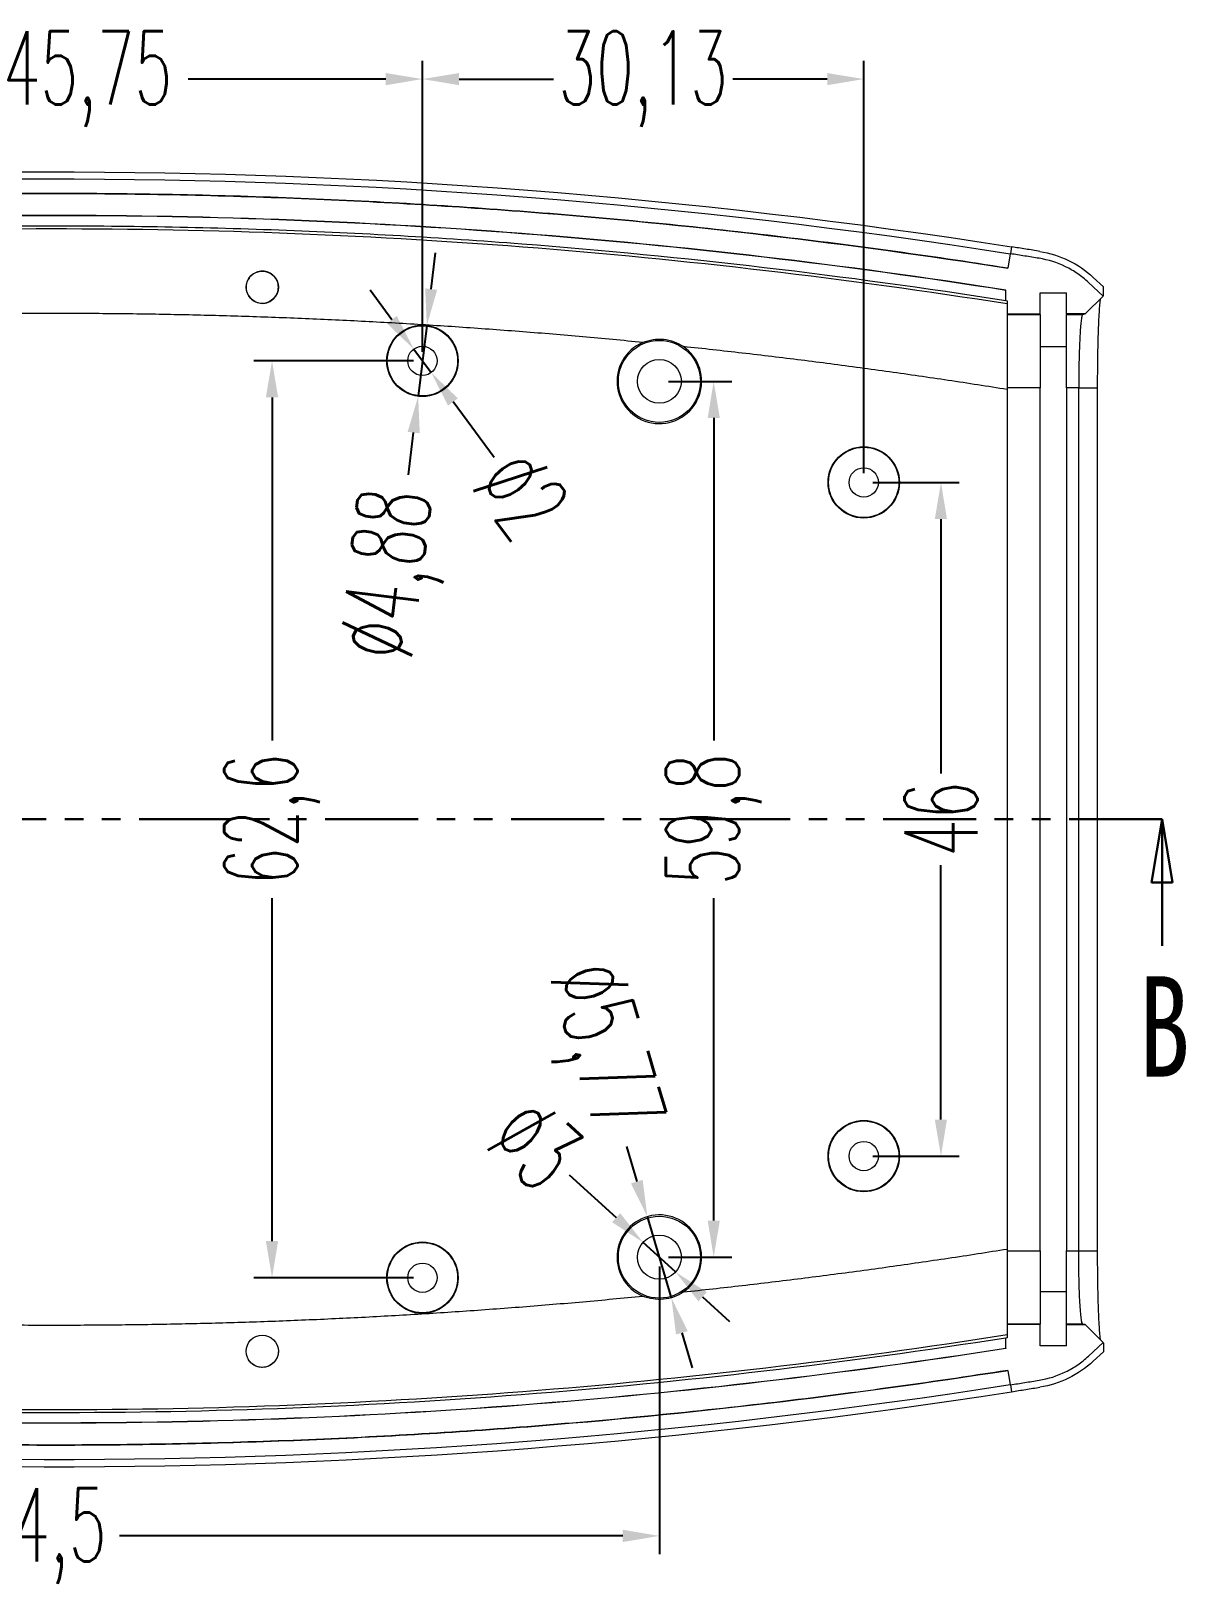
# Model space of a CAD drawing. Header units: inches. Extents: x 1568 to 2997, y 532 to 848.
# Drawn here: x 1730.4 to 1809.2, y 680.3 to 786.3 of the extents above; entities that cross this region are included whole.
import ezdxf

# ---------------------------------------------------------------- set-up
doc = ezdxf.new("R2010")
doc.units = ezdxf.units.IN
doc.linetypes.add('PHANTOM', pattern=[12.7, 6.35, -1.27, 1.27, -1.27, 1.27, -1.27])
doc.styles.add('SLDTEXTSTYLE0', font='TXT', dxfattribs={"width": 0.75})
doc.styles.add('SLDTEXTSTYLE2', font='TXT', dxfattribs={"width": 0.6, "bigfont": 'bigfont'})
doc.dimstyles.new('5', dxfattribs={"dimtxt": 5, "dimasz": 2.5, "dimexe": 1.25, "dimexo": 0.625, "dimtad": 0, "dimzin": 12, "dimtxsty": 'SLDTEXTSTYLE2', "dimcen": 2.5, "dimclrd": 3, "dimclre": 3, "dimclrt": 256, "dimadec": 0, "dimazin": 0, "dimtfac": 1, "dimtmove": 0, "dimatfit": 3, "dimfxl": 1, "dimarcsym": 0})

# ---------------------------------------------------------------- blocks, each defined once
blk = doc.blocks.new('_CLOSED')
at = {"color": 0, "linetype": 'ByBlock', "lineweight": -2}
for p, q in [((-1, 0.166667), (0, 0)), ((-1, 0.166667), (-1, -0.166667)), ((0, 0), (-1, -0.166667)), ((0, 0), (-1, 0))]:
    blk.add_line(p, q, dxfattribs=at)
blk = doc.blocks.new('*D145')
at = {"color": 3, "lineweight": -2}
for p, q in [((1688.79, 701.99), (1688.79, 682.34)), ((1773.29, 701.99), (1773.29, 682.34)), ((1691.29, 683.59), (1725.67, 683.59)), ((1770.79, 683.59), (1736.42, 683.59))]:
    blk.add_line(p, q, dxfattribs=at)
at = {"color": 3}
for points in [[(1691.29, 684.01), (1691.29, 683.17), (1688.79, 683.59)], [(1770.79, 684.01), (1770.79, 683.17), (1773.29, 683.59)]]:
    blk.add_solid(points, dxfattribs=at)
at = {"layer": 'Defpoints', "color": 0}
for p in [(1688.79, 702.62), (1773.29, 702.62), (1773.29, 683.59)]:
    blk.add_point(p, dxfattribs=at)
at = {"insert": (1731.04, 683.59), "char_height": 5, "attachment_point": 5, "style": 'SLDTEXTSTYLE2'}
blk.add_mtext('84,5', dxfattribs=at)
blk = doc.blocks.new('*D147')
at = {"color": 3, "lineweight": -2}
for p, q in [((1711.36, 764.44), (1711.36, 784.31)), ((1757.11, 764.44), (1757.11, 784.31)), ((1713.86, 783.06), (1727.36, 783.06)), ((1754.61, 783.06), (1741.11, 783.06))]:
    blk.add_line(p, q, dxfattribs=at)
at = {"color": 3}
for points in [[(1713.86, 783.47), (1713.86, 782.64), (1711.36, 783.06)], [(1754.61, 783.47), (1754.61, 782.64), (1757.11, 783.06)]]:
    blk.add_solid(points, dxfattribs=at)
at = {"layer": 'Defpoints', "color": 0}
for p in [(1757.11, 783.06), (1711.36, 763.82), (1757.11, 763.82)]:
    blk.add_point(p, dxfattribs=at)
at = {"insert": (1734.24, 783.06), "char_height": 5, "attachment_point": 5, "style": 'SLDTEXTSTYLE2'}
blk.add_mtext('45,75', dxfattribs=at)
blk = doc.blocks.new('*D148')
at = {"color": 3, "lineweight": -2}
for p, q in [((1757.11, 764.44), (1757.11, 784.31)), ((1787.25, 756.14), (1787.25, 784.31)), ((1759.61, 783.06), (1766.05, 783.06)), ((1784.75, 783.06), (1778.3, 783.06))]:
    blk.add_line(p, q, dxfattribs=at)
at = {"color": 3}
for points in [[(1759.61, 783.47), (1759.61, 782.64), (1757.11, 783.06)], [(1784.75, 783.47), (1784.75, 782.64), (1787.25, 783.06)]]:
    blk.add_solid(points, dxfattribs=at)
at = {"layer": 'Defpoints', "color": 0}
for p in [(1757.11, 783.06), (1757.11, 763.82), (1787.25, 755.52)]:
    blk.add_point(p, dxfattribs=at)
at = {"insert": (1772.18, 783.06), "char_height": 5, "attachment_point": 5, "style": 'SLDTEXTSTYLE2'}
blk.add_mtext('30,13', dxfattribs=at)
blk = doc.blocks.new('*D149')
at = {"color": 3, "lineweight": -2}
for p, q in [((1787.87, 755.52), (1793.77, 755.52)), ((1792.52, 753.02), (1792.52, 735.64)), ((1792.52, 712.02), (1792.52, 729.39)), ((1787.87, 709.52), (1793.77, 709.52))]:
    blk.add_line(p, q, dxfattribs=at)
at = {"color": 3}
for points in [[(1792.1, 753.02), (1792.93, 753.02), (1792.52, 755.52)], [(1792.1, 712.02), (1792.93, 712.02), (1792.52, 709.52)]]:
    blk.add_solid(points, dxfattribs=at)
at = {"layer": 'Defpoints', "color": 0}
for p in [(1787.25, 755.52), (1792.52, 755.52), (1787.25, 709.52)]:
    blk.add_point(p, dxfattribs=at)
at = {"insert": (1792.52, 732.52), "char_height": 5, "attachment_point": 5, "rotation": 90, "style": 'SLDTEXTSTYLE2'}
blk.add_mtext('46', dxfattribs=at)
blk = doc.blocks.new('*D150')
at = {"color": 3, "lineweight": -2}
for p, q in [((1773.92, 762.42), (1778.25, 762.42)), ((1777, 759.92), (1777, 737.89)), ((1777, 705.12), (1777, 727.14)), ((1773.92, 702.62), (1778.25, 702.62))]:
    blk.add_line(p, q, dxfattribs=at)
at = {"color": 3}
for points in [[(1776.59, 759.92), (1777.42, 759.92), (1777, 762.42)], [(1776.59, 705.12), (1777.42, 705.12), (1777, 702.62)]]:
    blk.add_solid(points, dxfattribs=at)
at = {"layer": 'Defpoints', "color": 0}
for p in [(1773.29, 762.42), (1773.29, 702.62), (1777, 702.62)]:
    blk.add_point(p, dxfattribs=at)
at = {"insert": (1777, 732.52), "char_height": 5, "attachment_point": 5, "rotation": 90, "style": 'SLDTEXTSTYLE2'}
blk.add_mtext('59,8', dxfattribs=at)
blk = doc.blocks.new('*D151')
at = {"color": 3, "lineweight": -2}
for p, q in [((1756.49, 763.82), (1745.59, 763.82)), ((1746.84, 761.32), (1746.84, 737.89)), ((1746.84, 703.72), (1746.84, 727.14)), ((1756.49, 701.22), (1745.59, 701.22))]:
    blk.add_line(p, q, dxfattribs=at)
at = {"color": 3}
for points in [[(1746.42, 761.32), (1747.26, 761.32), (1746.84, 763.82)], [(1746.42, 703.72), (1747.26, 703.72), (1746.84, 701.22)]]:
    blk.add_solid(points, dxfattribs=at)
at = {"layer": 'Defpoints', "color": 0}
for p in [(1746.84, 763.82), (1757.11, 763.82), (1757.11, 701.22)]:
    blk.add_point(p, dxfattribs=at)
at = {"insert": (1746.84, 732.52), "char_height": 5, "attachment_point": 5, "rotation": 90, "style": 'SLDTEXTSTYLE2'}
blk.add_mtext('62,6', dxfattribs=at)
blk = doc.blocks.new('*D155')
at = {"color": 3, "lineweight": -2}
for p, q in [((1755.03, 766.63), (1753.54, 768.64)), ((1756.52, 764.62), (1757.71, 763.02)), ((1762.02, 757.21), (1759.2, 761.01))]:
    blk.add_line(p, q, dxfattribs=at)
at = {"color": 3}
for points in [[(1755.36, 766.88), (1754.69, 766.38), (1756.52, 764.62)], [(1759.53, 761.26), (1758.86, 760.76), (1757.71, 763.02)]]:
    blk.add_solid(points, dxfattribs=at)
at = {"layer": 'Defpoints', "color": 0}
for p in [(1756.52, 764.62), (1757.71, 763.02)]:
    blk.add_point(p, dxfattribs=at)
at = {"insert": (1763.88, 754.7), "char_height": 5, "attachment_point": 5, "rotation": 306.5854, "style": 'SLDTEXTSTYLE2'}
blk.add_mtext('∅2', dxfattribs=at)
blk = doc.blocks.new('*D156')
at = {"color": 3, "lineweight": -2}
for p, q in [((1757.71, 768.72), (1758.01, 771.2)), ((1757.41, 766.24), (1756.82, 761.4)), ((1756.16, 756.03), (1756.51, 758.92))]:
    blk.add_line(p, q, dxfattribs=at)
at = {"color": 3}
for points in [[(1757.3, 768.77), (1758.12, 768.67), (1757.41, 766.24)], [(1756.1, 758.97), (1756.93, 758.87), (1756.82, 761.4)]]:
    blk.add_solid(points, dxfattribs=at)
at = {"layer": 'Defpoints', "color": 0}
for p in [(1757.41, 766.24), (1756.82, 761.4)]:
    blk.add_point(p, dxfattribs=at)
at = {"insert": (1755.33, 749.2), "char_height": 5, "attachment_point": 5, "rotation": 83.0333, "style": 'SLDTEXTSTYLE2'}
blk.add_mtext('∅4,88', dxfattribs=at)
blk = doc.blocks.new('*D157')
at = {"color": 3, "lineweight": -2}
for p, q in [((1771.04, 710.18), (1771.75, 707.78)), ((1774.11, 699.85), (1772.47, 705.39)), ((1774.83, 697.46), (1775.54, 695.06))]:
    blk.add_line(p, q, dxfattribs=at)
at = {"color": 3}
for points in [[(1772.15, 707.9), (1771.35, 707.66), (1772.47, 705.39)], [(1775.23, 697.57), (1774.43, 697.34), (1774.11, 699.85)]]:
    blk.add_solid(points, dxfattribs=at)
at = {"layer": 'Defpoints', "color": 0}
for p in [(1772.47, 705.39), (1774.11, 699.85)]:
    blk.add_point(p, dxfattribs=at)
at = {"insert": (1769.08, 716.77), "char_height": 5, "attachment_point": 5, "rotation": 286.575, "style": 'SLDTEXTSTYLE2'}
blk.add_mtext('∅5,77', dxfattribs=at)
blk = doc.blocks.new('*D158')
at = {"color": 3, "lineweight": -2}
for p, q in [((1767.14, 708.24), (1770.34, 705.32)), ((1774.4, 701.61), (1772.18, 703.63)), ((1776.24, 699.92), (1778.09, 698.24))]:
    blk.add_line(p, q, dxfattribs=at)
at = {"color": 3}
for points in [[(1770.62, 705.62), (1770.06, 705.01), (1772.18, 703.63)], [(1776.53, 700.23), (1775.96, 699.61), (1774.4, 701.61)]]:
    blk.add_solid(points, dxfattribs=at)
at = {"layer": 'Defpoints', "color": 0}
for p in [(1772.18, 703.63), (1774.4, 701.61)]:
    blk.add_point(p, dxfattribs=at)
at = {"insert": (1764.83, 710.35), "char_height": 5, "attachment_point": 5, "rotation": 317.5948, "style": 'SLDTEXTSTYLE2'}
blk.add_mtext('∅3', dxfattribs=at)

msp = doc.modelspace()

# ---------------------------------------------------------------- linework, layer by layer
at = {"color": 7, "linetype": 'Continuous', "lineweight": 15}
for p, q in [((1797.254, 771.134), (1797.08, 770.147)), ((1797.254, 771.134), (1797.263, 771.132)), ((1797.254, 771.134), (1797.258, 771.133)), ((1797.341, 771.604), (1797.258, 771.133)), ((1803.6, 768.246), (1802.603, 769.17)), ((1803.619, 768.872), (1802.922, 769.518)), ((1803.619, 768.282), (1803.619, 768.872)), ((1796.941, 768.634), (1796.941, 768.649)), ((1796.941, 767.94), (1796.941, 768.634)), ((1796.941, 767.94), (1797.041, 767.924)), ((1797.041, 767.924), (1797.041, 767.02)), ((1799.291, 768.47), (1801.091, 768.47)), ((1799.291, 767.02), (1799.291, 768.47)), ((1801.091, 767.02), (1801.091, 768.47)), ((1802.373, 767.02), (1803.6, 768.246)), ((1803.591, 768.254), (1803.619, 768.282)), ((1797.041, 767.02), (1799.291, 767.02)), ((1797.041, 767.02), (1797.041, 766.985)), ((1797.041, 766.985), (1799.291, 766.985)), ((1797.041, 766.985), (1797.041, 761.985)), ((1799.291, 766.985), (1799.291, 767.02)), ((1799.291, 766.985), (1799.291, 761.985)), ((1802.373, 767.02), (1801.091, 767.02)), ((1801.091, 767.02), (1801.091, 766.985)), ((1801.091, 766.985), (1802.201, 766.985)), ((1801.091, 761.985), (1801.091, 766.985)), ((1802.201, 766.985), (1802.188, 766.964)), ((1802.201, 766.985), (1802.373, 767.02)), ((1801.091, 764.77), (1799.291, 764.77)), ((1799.291, 761.985), (1797.041, 761.985)), ((1797.041, 761.985), (1797.041, 703.054)), ((1799.291, 703.054), (1799.291, 761.985)), ((1801.929, 761.985), (1801.091, 761.985)), ((1801.091, 761.985), (1801.091, 703.054)), ((1801.929, 761.985), (1803.194, 761.985)), ((1801.929, 703.054), (1801.929, 761.985)), ((1803.194, 761.985), (1803.194, 703.054)), ((1797.041, 703.054), (1799.291, 703.054)), ((1797.041, 703.054), (1797.041, 698.054)), ((1799.291, 703.054), (1799.291, 698.054)), ((1801.091, 703.054), (1801.929, 703.054)), ((1801.091, 698.054), (1801.091, 703.054)), ((1801.929, 703.054), (1803.194, 703.054)), ((1799.291, 700.27), (1801.091, 700.27)), ((1799.291, 698.054), (1797.041, 698.054)), ((1797.041, 698.054), (1797.041, 698.02)), ((1797.041, 698.02), (1797.041, 697.115)), ((1799.291, 698.02), (1797.041, 698.02)), ((1799.291, 698.02), (1799.291, 698.054)), ((1799.291, 696.57), (1799.291, 698.02)), ((1802.201, 698.054), (1801.091, 698.054)), ((1801.091, 698.054), (1801.091, 698.02)), ((1801.091, 696.57), (1801.091, 698.02)), ((1801.091, 698.02), (1802.373, 698.02)), ((1802.373, 698.02), (1802.201, 698.054)), ((1803.6, 696.793), (1802.373, 698.02)), ((1797.041, 697.115), (1796.941, 697.099)), ((1796.941, 696.405), (1796.941, 697.099)), ((1802.603, 695.869), (1803.6, 696.793)), ((1803.619, 696.757), (1803.591, 696.785)), ((1803.619, 696.757), (1803.619, 696.167)), ((1796.941, 696.405), (1796.941, 696.39)), ((1801.091, 696.57), (1799.291, 696.57)), ((1802.922, 695.521), (1803.619, 696.167)), ((1797.08, 694.892), (1797.254, 693.905)), ((1797.263, 693.907), (1797.254, 693.905)), ((1797.258, 693.906), (1797.254, 693.905)), ((1797.258, 693.906), (1797.341, 693.435))]:
    msp.add_line(p, q, dxfattribs=at)
at = {"color": 1, "linetype": 'PHANTOM', "lineweight": 30}
msp.add_line((1807.617, 732.52), (1652.734, 732.52), dxfattribs=at)
at = {"color": 7, "linetype": 'Continuous', "lineweight": 30}
msp.add_line((1807.617, 723.88), (1807.617, 732.52), dxfattribs=at)
at = {"color": 7, "linetype": 'Continuous', "lineweight": 15}
for centre, radius in [((1746.173, 768.845), 1.1), ((1757.112, 763.82), 2.438), ((1757.112, 763.82), 2.4), ((1757.112, 763.82), 1), ((1773.291, 762.42), 2.8), ((1773.291, 762.42), 1.5), ((1787.245, 755.52), 2.438), ((1787.245, 755.52), 2.4), ((1787.245, 755.52), 1), ((1787.245, 709.52), 2.438), ((1787.245, 709.52), 2.4), ((1787.245, 709.52), 1), ((1773.291, 702.62), 2.8), ((1773.291, 702.62), 1.5), ((1757.112, 701.22), 2.438), ((1757.112, 701.22), 2.4), ((1757.112, 701.22), 1), ((1746.173, 696.194), 1.1)]:
    msp.add_circle(centre, radius, dxfattribs=at)
for centre, start, end in [((1773.291, 762.42), 113.09741, 55.24846), ((1773.291, 702.62), 304.75154, 246.90259)]:
    msp.add_arc(centre, 2.887, start, end, dxfattribs=at)
for points in [[(1665.241, 771.356), (1709.247, 778.43), (1753.28, 778.513), (1797.341, 771.604)], [(1665.327, 770.885), (1709.277, 777.95), (1753.25, 778.032), (1797.254, 771.134)], [(1665.241, 693.683), (1709.247, 686.609), (1753.28, 686.526), (1797.341, 693.435)], [(1797.254, 693.905), (1753.25, 687.007), (1709.277, 687.089), (1665.327, 694.154)]]:
    msp.add_open_spline(points, degree=3, dxfattribs=at)
for points, knots in [([(1797.08, 770.147), (1791.636, 771), (1786.176, 771.749), (1775.238, 773.032), (1769.759, 773.567), (1758.781, 774.42), (1753.279, 774.738), (1742.271, 775.156), (1736.767, 775.255), (1725.757, 775.234), (1720.249, 775.114), (1709.242, 774.654), (1703.749, 774.315), (1687.303, 772.973), (1676.381, 771.647), (1665.501, 769.899)], [0, 0, 0, 0, 0.125, 0.125, 0.25, 0.25, 0.375, 0.375, 0.5, 0.5, 0.625, 0.625, 0.75, 0.75, 1, 1, 1, 1]), ([(1665.501, 769.899), (1670.941, 770.773), (1676.399, 771.543), (1687.332, 772.868), (1692.809, 773.423), (1703.784, 774.317), (1709.285, 774.656), (1720.29, 775.115), (1725.794, 775.234), (1736.804, 775.254), (1742.313, 775.155), (1753.322, 774.736), (1758.816, 774.417), (1775.267, 773.138), (1786.193, 771.853), (1797.08, 770.147)], [0, 0, 0, 0, 0.125, 0.125, 0.25, 0.25, 0.375, 0.375, 0.5, 0.5, 0.625, 0.625, 0.75, 0.75, 1, 1, 1, 1]), ([(1796.941, 768.649), (1774.982, 772.095), (1752.886, 773.816), (1719.524, 773.703), (1708.411, 773.215), (1686.225, 771.348), (1675.187, 769.972), (1664.202, 768.166)], [0, 0, 0, 0, 0.49429916, 0.49429916, 0.74182392, 0.74182392, 0.98934867, 0.98934867, 0.98934867, 0.98934867]), ([(1796.941, 768.634), (1774.982, 772.081), (1752.886, 773.802), (1719.524, 773.689), (1708.412, 773.201), (1686.226, 771.334), (1675.189, 769.958), (1664.204, 768.152)], [0, 0, 0, 0, 0.49431541, 0.49431541, 0.74184016, 0.74184016, 0.98936492, 0.98936492, 0.98936492, 0.98936492]), ([(1664.316, 767.475), (1675.282, 769.278), (1686.302, 770.652), (1708.451, 772.516), (1719.547, 773.003), (1736.217, 773.059), (1741.767, 772.965), (1752.848, 772.556), (1758.38, 772.239), (1774.95, 770.96), (1785.962, 769.666), (1796.941, 767.94)], [0, 0, 0, 0, 0.25, 0.25, 0.5, 0.5, 0.625, 0.625, 0.75, 0.75, 1, 1, 1, 1]), ([(1664.513, 767.31), (1686.411, 770.902), (1708.567, 772.775), (1752.885, 772.917), (1775.131, 771.178), (1797.041, 767.727)], [0, 0, 0, 0, 0.5, 0.5, 1, 1, 1, 1]), ([(1799.222, 770.82), (1798.895, 770.873), (1798.243, 770.978), (1797.59, 771.081), (1797.263, 771.132)], [0, 0, 0, 0, 0.5000936, 1, 1, 1, 1]), ([(1799.279, 771.295), (1798.956, 771.347), (1798.31, 771.451), (1797.664, 771.553), (1797.341, 771.604)], [0, 0, 0, 0, 0.5000925, 1, 1, 1, 1]), ([(1802.603, 769.17), (1802.35, 769.405), (1802.12, 769.587), (1801.598, 769.945), (1801.323, 770.105), (1800.458, 770.527), (1799.855, 770.718), (1799.222, 770.82)], [0, 0, 0, 0, 0.25, 0.25, 0.5, 0.5, 1, 1, 1, 1]), ([(1799.279, 771.295), (1799.959, 771.186), (1800.608, 770.98), (1801.846, 770.378), (1802.417, 769.987), (1802.922, 769.518)], [0, 0, 0, 0, 0.5, 0.5, 1, 1, 1, 1]), ([(1747.251, 769.062), (1747.279, 768.926), (1747.281, 768.786), (1747.229, 768.506), (1747.176, 768.37), (1747.018, 768.125), (1746.913, 768.017), (1746.668, 767.851), (1746.526, 767.793), (1746.234, 767.737), (1746.081, 767.739), (1745.789, 767.803), (1745.651, 767.865), (1745.408, 768.041), (1745.307, 768.152), (1745.156, 768.402), (1745.106, 768.541), (1745.064, 768.821), (1745.071, 768.964), (1745.134, 769.232), (1745.191, 769.36), (1745.426, 769.697), (1745.673, 769.869), (1746.112, 769.953), (1746.266, 769.951), (1746.556, 769.887), (1746.692, 769.825), (1746.924, 769.661), (1747.022, 769.558), (1747.172, 769.326), (1747.224, 769.198), (1747.251, 769.062)], [0, 0, 0, 0, 0.0625, 0.0625, 0.125, 0.125, 0.1875, 0.1875, 0.25, 0.25, 0.3125, 0.3125, 0.375, 0.375, 0.4375, 0.4375, 0.5, 0.5, 0.5625, 0.5625, 0.625, 0.625, 0.75, 0.75, 0.8125, 0.8125, 0.875, 0.875, 0.9375, 0.9375, 1, 1, 1, 1]), ([(1803.402, 768.048), (1803.396, 768.019), (1803.375, 767.915), (1803.342, 767.569), (1803.302, 767.012), (1803.268, 766.301), (1803.239, 765.471), (1803.217, 764.541), (1803.199, 763.381), (1803.196, 762.507), (1803.194, 761.985)], [0, 0, 0, 0, 0.0484746, 0.1758048, 0.3031425, 0.4304983, 0.5578571, 0.6849806, 0.8121008, 1, 1, 1, 1]), ([(1772.158, 765.075), (1771.475, 765.142), (1770.11, 765.274), (1768.062, 765.46), (1766.014, 765.637), (1763.966, 765.803), (1761.918, 765.958), (1759.87, 766.104), (1757.822, 766.239), (1755.774, 766.363), (1753.726, 766.478), (1751.678, 766.582), (1749.63, 766.675), (1747.583, 766.759), (1745.535, 766.832), (1743.487, 766.895), (1741.439, 766.947), (1739.392, 766.989), (1737.344, 767.021), (1735.297, 767.042), (1733.249, 767.054), (1731.202, 767.055), (1729.154, 767.045), (1727.107, 767.025), (1725.06, 766.995), (1723.012, 766.955), (1720.965, 766.904), (1718.918, 766.843), (1716.871, 766.772), (1714.824, 766.69), (1712.777, 766.598), (1710.73, 766.496), (1708.683, 766.383), (1706.636, 766.26), (1704.589, 766.127), (1702.542, 765.984), (1700.495, 765.83), (1698.448, 765.665), (1696.401, 765.491), (1694.355, 765.306), (1692.308, 765.111), (1690.944, 764.973), (1690.262, 764.904)], [0, 0, 0, 0, 0.0250824, 0.0501525, 0.0752111, 0.1002587, 0.1252961, 0.1503237, 0.1753422, 0.2003523, 0.2253546, 0.2503497, 0.2753382, 0.3003208, 0.3252982, 0.3502709, 0.3752395, 0.4002048, 0.4251673, 0.4501277, 0.4750866, 0.5000446, 0.5250025, 0.5499607, 0.5749199, 0.5998809, 0.6248442, 0.6498104, 0.6747801, 0.6997541, 0.7247329, 0.7497172, 0.7747077, 0.7997048, 0.8247093, 0.8497218, 0.8747429, 0.8997733, 0.9248136, 0.9498644, 0.9749263, 1, 1, 1, 1]), ([(1802.155, 766.909), (1802.14, 766.858), (1802.125, 766.783), (1802.094, 766.583), (1802.08, 766.46), (1802.053, 766.171), (1802.04, 766.004), (1802.015, 765.628), (1802.004, 765.423), (1801.984, 764.98), (1801.975, 764.741), (1801.958, 764.235), (1801.951, 763.972), (1801.941, 763.429), (1801.937, 763.146), (1801.931, 762.57), (1801.929, 762.279), (1801.929, 761.985)], [0, 0, 0, 0, 0.125, 0.125, 0.25, 0.25, 0.375, 0.375, 0.5, 0.5, 0.625, 0.625, 0.75, 0.75, 0.875, 0.875, 1, 1, 1, 1]), ([(1772.158, 765.075), (1772.384, 765.172), (1772.616, 765.237), (1773.096, 765.31), (1773.343, 765.316), (1773.824, 765.267), (1774.065, 765.211), (1774.52, 765.043), (1774.735, 764.932), (1774.936, 764.792)], [0, 0, 0, 0, 0.25, 0.25, 0.5, 0.5, 0.75, 0.75, 1, 1, 1, 1]), ([(1797.041, 761.86), (1796.371, 761.967), (1795.032, 762.179), (1793.022, 762.484), (1791.012, 762.781), (1789.002, 763.067), (1786.993, 763.343), (1784.983, 763.61), (1782.974, 763.866), (1780.965, 764.113), (1778.955, 764.35), (1776.946, 764.577), (1775.606, 764.72), (1774.936, 764.792)], [0, 0, 0, 0, 0.0912333, 0.1823953, 0.2734882, 0.3645142, 0.4554753, 0.5463737, 0.6372116, 0.727991, 0.8187141, 0.909383, 1, 1, 1, 1]), ([(1774.936, 700.247), (1775.606, 700.319), (1776.946, 700.462), (1778.955, 700.689), (1780.965, 700.926), (1782.974, 701.173), (1784.983, 701.429), (1786.993, 701.696), (1789.002, 701.972), (1791.012, 702.258), (1793.022, 702.555), (1795.032, 702.86), (1796.371, 703.073), (1797.041, 703.179)], [0, 0, 0, 0, 0.090617, 0.1812859, 0.272009, 0.3627884, 0.4536263, 0.5445247, 0.6354858, 0.7265118, 0.8176047, 0.9087667, 1, 1, 1, 1]), ([(1802.201, 698.054), (1802.183, 698.057), (1802.165, 698.092), (1802.139, 698.19), (1802.131, 698.23), (1802.114, 698.327), (1802.105, 698.383), (1802.08, 698.573), (1802.065, 698.727), (1802.036, 699.09), (1802.021, 699.301), (1801.996, 699.761), (1801.985, 700.012), (1801.966, 700.556), (1801.957, 700.846), (1801.943, 701.444), (1801.938, 701.757), (1801.931, 702.4), (1801.929, 702.725), (1801.929, 703.054)], [0, 0, 0, 0, 0.125, 0.125, 0.1875, 0.1875, 0.25, 0.25, 0.375, 0.375, 0.5, 0.5, 0.625, 0.625, 0.75, 0.75, 0.875, 0.875, 1, 1, 1, 1]), ([(1803.194, 703.054), (1803.195, 702.74), (1803.196, 702.112), (1803.206, 701.155), (1803.223, 700.209), (1803.247, 699.307), (1803.278, 698.514), (1803.313, 697.84), (1803.354, 697.346), (1803.383, 697.043), (1803.398, 696.996), (1803.399, 696.995)], [0, 0, 0, 0, 0.1142687, 0.2285457, 0.3565605, 0.4845836, 0.6127526, 0.7409251, 0.8690871, 0.9972461, 1, 1, 1, 1]), ([(1690.262, 700.135), (1690.944, 700.066), (1692.308, 699.928), (1694.355, 699.733), (1696.401, 699.548), (1698.448, 699.374), (1700.495, 699.209), (1702.542, 699.056), (1704.589, 698.912), (1706.636, 698.779), (1708.683, 698.656), (1710.73, 698.543), (1712.777, 698.441), (1714.824, 698.349), (1716.871, 698.267), (1718.918, 698.196), (1720.965, 698.135), (1723.012, 698.084), (1725.06, 698.044), (1727.107, 698.014), (1729.154, 697.994), (1731.202, 697.984), (1733.249, 697.985), (1735.297, 697.997), (1737.344, 698.018), (1739.392, 698.05), (1741.439, 698.092), (1743.487, 698.144), (1745.535, 698.207), (1747.583, 698.28), (1749.63, 698.364), (1751.678, 698.457), (1753.726, 698.561), (1755.774, 698.676), (1757.822, 698.801), (1759.87, 698.935), (1761.918, 699.081), (1763.966, 699.236), (1766.014, 699.402), (1768.062, 699.579), (1770.11, 699.765), (1771.475, 699.897), (1772.158, 699.964)], [0, 0, 0, 0, 0.0250737, 0.0501356, 0.0751864, 0.1002267, 0.1252571, 0.1502782, 0.1752907, 0.2002952, 0.2252923, 0.2502828, 0.2752671, 0.3002459, 0.3252199, 0.3501896, 0.3751558, 0.4001191, 0.4250801, 0.4500393, 0.4749975, 0.4999554, 0.5249134, 0.5498723, 0.5748327, 0.5997952, 0.6247605, 0.6497291, 0.6747018, 0.6996792, 0.7246618, 0.7496503, 0.7746454, 0.7996477, 0.8246578, 0.8496763, 0.8747039, 0.8997413, 0.9247889, 0.9498475, 0.9749176, 1, 1, 1, 1]), ([(1774.936, 700.247), (1774.735, 700.107), (1774.52, 699.996), (1774.065, 699.828), (1773.824, 699.772), (1773.343, 699.723), (1773.096, 699.729), (1772.616, 699.802), (1772.384, 699.867), (1772.158, 699.964)], [0, 0, 0, 0, 0.25, 0.25, 0.5, 0.5, 0.75, 0.75, 1, 1, 1, 1]), ([(1797.041, 697.312), (1775.131, 693.861), (1752.885, 692.122), (1708.567, 692.264), (1686.411, 694.138), (1664.513, 697.729)], [0, 0, 0, 0, 0.5, 0.5, 1, 1, 1, 1]), ([(1796.941, 696.39), (1774.982, 692.944), (1752.886, 691.224), (1719.524, 691.336), (1708.411, 691.824), (1686.225, 693.691), (1675.187, 695.067), (1664.202, 696.873)], [0, 0, 0, 0, 0.49429916, 0.49429916, 0.74182392, 0.74182392, 0.98934867, 0.98934867, 0.98934867, 0.98934867]), ([(1664.204, 696.887), (1675.189, 695.081), (1686.226, 693.705), (1708.412, 691.838), (1719.524, 691.35), (1752.886, 691.237), (1774.982, 692.958), (1796.941, 696.405)], [0, 0, 0, 0, 0.24752475, 0.24752475, 0.4950495, 0.4950495, 0.98936492, 0.98936492, 0.98936492, 0.98936492]), ([(1796.941, 697.099), (1785.961, 695.373), (1774.932, 694.076), (1752.77, 692.368), (1741.672, 691.959), (1725.002, 692.019), (1719.453, 692.152), (1708.375, 692.639), (1702.845, 692.994), (1686.285, 694.39), (1675.282, 695.761), (1664.316, 697.564)], [0, 0, 0, 0, 0.25, 0.25, 0.5, 0.5, 0.625, 0.625, 0.75, 0.75, 1, 1, 1, 1]), ([(1747.268, 696.168), (1747.265, 696.104), (1747.255, 695.904), (1747.122, 695.594), (1746.85, 695.295), (1746.491, 695.118), (1746.124, 695.078), (1745.797, 695.144), (1745.511, 695.297), (1745.268, 695.528), (1745.181, 695.738), (1745.137, 695.844)], [0, 0, 0, 0, 0.06401411, 0.19909469, 0.33431654, 0.46318598, 0.57292009, 0.67048185, 0.77122783, 0.88527934, 1, 1, 1, 1]), ([(1799.222, 694.219), (1799.855, 694.321), (1800.458, 694.512), (1801.323, 694.934), (1801.598, 695.094), (1802.12, 695.452), (1802.35, 695.634), (1802.603, 695.869)], [0, 0, 0, 0, 0.5, 0.5, 0.75, 0.75, 1, 1, 1, 1]), ([(1797.08, 694.892), (1791.636, 694.039), (1786.176, 693.29), (1775.238, 692.007), (1769.759, 691.472), (1758.781, 690.619), (1753.279, 690.301), (1742.271, 689.883), (1736.767, 689.784), (1725.757, 689.805), (1720.249, 689.925), (1709.242, 690.385), (1703.749, 690.724), (1687.303, 692.066), (1676.381, 693.392), (1665.501, 695.14)], [0, 0, 0, 0, 0.125, 0.125, 0.25, 0.25, 0.375, 0.375, 0.5, 0.5, 0.625, 0.625, 0.75, 0.75, 1, 1, 1, 1]), ([(1665.501, 695.14), (1670.941, 694.266), (1676.399, 693.496), (1687.332, 692.171), (1692.809, 691.616), (1703.784, 690.722), (1709.285, 690.383), (1720.29, 689.924), (1725.794, 689.805), (1736.804, 689.785), (1742.313, 689.884), (1753.322, 690.303), (1758.816, 690.622), (1775.267, 691.901), (1786.193, 693.186), (1797.08, 694.892)], [0, 0, 0, 0, 0.125, 0.125, 0.25, 0.25, 0.375, 0.375, 0.5, 0.5, 0.625, 0.625, 0.75, 0.75, 1, 1, 1, 1]), ([(1802.922, 695.521), (1802.417, 695.052), (1801.855, 694.667), (1800.619, 694.063), (1799.959, 693.853), (1799.279, 693.744)], [0, 0, 0, 0, 0.5, 0.5, 1, 1, 1, 1]), ([(1797.263, 693.907), (1797.59, 693.958), (1798.243, 694.061), (1798.895, 694.166), (1799.222, 694.219)], [0, 0, 0, 0, 0.4999064, 1, 1, 1, 1]), ([(1797.341, 693.435), (1797.664, 693.486), (1798.31, 693.588), (1798.956, 693.692), (1799.279, 693.744)], [0, 0, 0, 0, 0.4999075, 1, 1, 1, 1])]:
    msp.add_open_spline(points, degree=3, knots=knots, dxfattribs=at)

# ---------------------------------------------------------------- block references
at = {"color": 7, "linetype": 'Continuous', "lineweight": 30, "xscale": 4.319999999999993, "yscale": 4.319999999999993, "zscale": 0.72, "rotation": 90}
msp.add_blockref('_CLOSED', (1807.617, 732.52), dxfattribs=at)

# ---------------------------------------------------------------- texts
at = {"color": 7, "linetype": 'Continuous', "insert": (1806.03, 721.802), "char_height": 6.858, "attachment_point": 1, "style": 'SLDTEXTSTYLE0'}
msp.add_mtext('B', dxfattribs=at)

# ---------------------------------------------------------------- dimensions: what is measured, and where the dimension line sits
for base, p1, p2, picture, middle in [((1757.112, 783.056), (1711.362, 763.82), (1757.112, 763.82), '*D147', (1734.237, 783.056)), ((1757.112, 783.056), (1787.245, 755.52), (1757.112, 763.82), '*D148', (1772.179, 783.056)), ((1773.291, 683.591), (1688.791, 702.62), (1773.291, 702.62), '*D145', (1731.041, 683.591))]:
    dim = msp.add_linear_dim(base=base, p1=p1, p2=p2, dimstyle='5')
    dim.commit()
    dim.dimension.update_dxf_attribs({"geometry": picture, "text_midpoint": middle})
for p1, p2, picture, middle in [((1757.408, 766.24), (1756.816, 761.399), '*D156', (1755.326, 749.202)), ((1756.516, 764.622), (1757.708, 763.017), '*D155', (1763.881, 754.7)), ((1774.398, 701.608), (1772.183, 703.631), '*D158', (1764.831, 710.346))]:
    dim = msp.add_diameter_dim_2p(p1=p1, p2=p2, dimstyle='5')
    dim.commit()
    dim.dimension.update_dxf_attribs({"geometry": picture, "text_midpoint": middle, "dimtype": 163})
dim = msp.add_linear_dim(base=(1746.839, 763.82), p1=(1757.112, 701.22), p2=(1757.112, 763.82), angle=90, dimstyle='5')
dim.commit()
dim.dimension.update_dxf_attribs({"geometry": '*D151', "text_midpoint": (1746.839, 732.52), "dimtype": 160})
for base, p1, p2, picture, middle in [((1777.002, 702.62), (1773.291, 762.42), (1773.291, 702.62), '*D150', (1777.002, 732.52)), ((1792.517, 755.52), (1787.245, 709.52), (1787.245, 755.52), '*D149', (1792.517, 732.52))]:
    dim = msp.add_linear_dim(base=base, p1=p1, p2=p2, angle=90, dimstyle='5')
    dim.commit()
    dim.dimension.update_dxf_attribs({"geometry": picture, "text_midpoint": middle})
dim = msp.add_diameter_dim_2p(p1=(1774.114, 699.852), p2=(1772.467, 705.387), dimstyle='5')
dim.commit()
dim.dimension.update_dxf_attribs({"geometry": '*D157', "text_midpoint": (1769.079, 716.768)})

doc.saveas('drawing.dxf')
